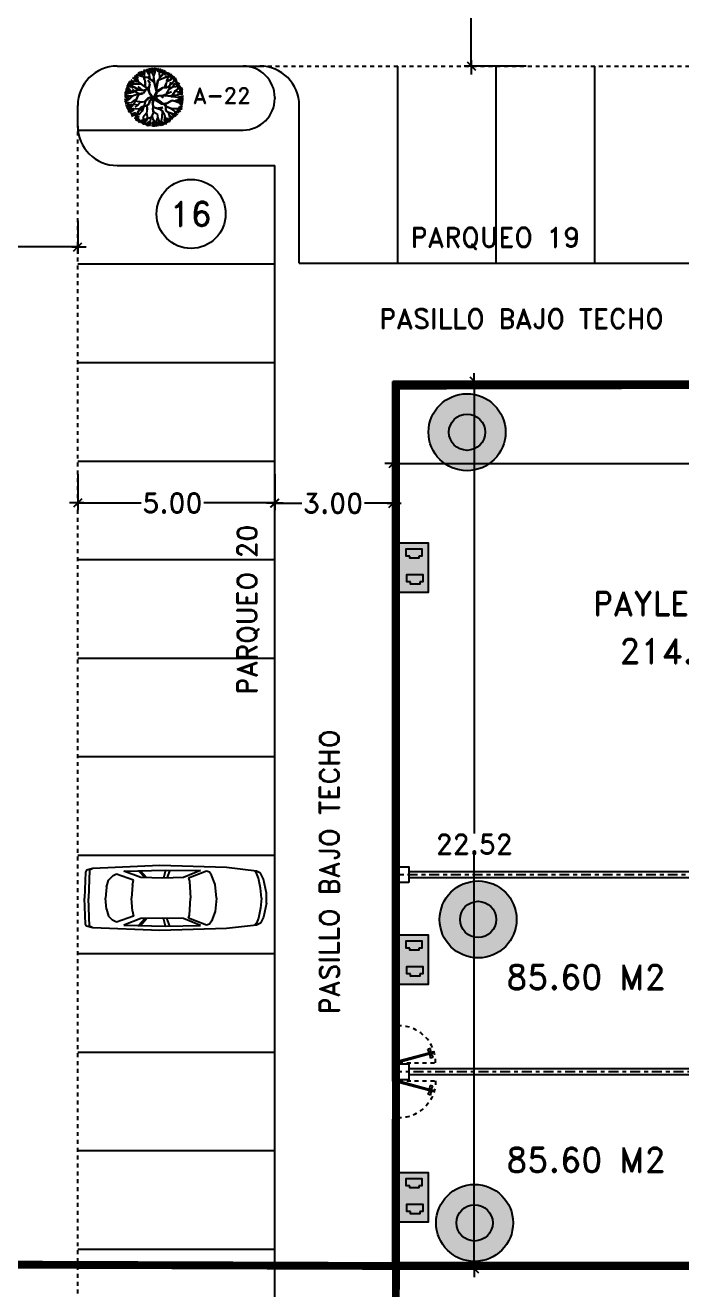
# Model space of a CAD drawing. Header units: millimetres. Extents: x 1590 to 1932, y -48 to 167.
# Drawn here: x 1713.57 to 1730.23, y 25.54 to 57.62 of the extents above; entities that cross this region are included whole.
import ezdxf
from ezdxf.enums import TextEntityAlignment as Align

# ---------------------------------------------------------------- set-up
doc = ezdxf.new("R2010")
doc.units = ezdxf.units.MM
doc.header["$LTSCALE"] = 0.1
doc.header["$MEASUREMENT"] = 0
doc.header["$PDMODE"] = 35
doc.header["$PDSIZE"] = 0.75
for name, pattern in [('CENTERX2', [4, 2.5, -0.5, 0.5, -0.5]), ('DASHED', [0.75, 0.5, -0.25]), ('HIDDEN2', [0.1875, 0.125, -0.0625])]:
    doc.linetypes.add(name, pattern=pattern)
doc.layers.get('0').update_dxf_attribs({"linetype": 'CONTINUOUS'})
doc.layers.get('DEFPOINTS').update_dxf_attribs({"linetype": 'CONTINUOUS'})
for name, color, linetype in [('C-PRKG-CARS', 1, 'CONTINUOUS'), ('CABLEADO', 172, 'CONTINUOUS'), ('CableadoSWACCESO', 26, 'CONTINUOUS'), ('CALLES', 3, 'CONTINUOUS'), ('CAMARAS', 253, 'CONTINUOUS'), ('Eth2Salidas', 5, 'CONTINUOUS'), ('L-SITE-TREE', 6, 'CONTINUOUS'), ('PARED', 4, 'CONTINUOUS'), ('PAREDES', 3, 'CONTINUOUS'), ('TEXT', 3, 'CONTINUOUS')]:
    doc.layers.add(name, color=color, linetype=linetype)
doc.styles.add('ROMAND', font='romand.shx')
doc.dimstyles.new('URBA', dxfattribs={"dimtxt": 20, "dimasz": 0.5, "dimexe": 1.25, "dimexo": 0.63, "dimgap": 0.63, "dimtad": 0, "dimtih": 1, "dimtoh": 1, "dimzin": 1, "dimdsep": 46, "dimtxsty": 'ROMAND', "dimcen": 2.5, "dimclrd": 1, "dimclre": 1, "dimclrt": 3, "dimadec": 0, "dimazin": 0, "dimtfac": 1, "dimtmove": 0, "dimatfit": 3, "dimfxl": 1, "dimtvp": 1, "dimtolj": 1, "dimtzin": 1, "dimarcsym": 0})

# ---------------------------------------------------------------- blocks, each defined once
blk = doc.blocks.new('UTP1$0$DIMBLOCK')
at = {"color": 1}
blk.add_line((-7.5, 0), (10.5, 0), dxfattribs=at)
at = {"color": 4}
blk.add_line((-5.25, -5.25), (5.25, 5.25), dxfattribs=at)
blk = doc.blocks.new('*D38')
at = {"color": 1, "linetype": 'Continuous', "lineweight": -2, "transparency": 16777216}
for p, q in [((1726.289, 62.587), (1724.711, 62.587)), ((1724.891, 62.567), (1724.891, 59.857)), ((1724.891, 56.607), (1724.891, 59.317)), ((1726.289, 56.587), (1724.711, 56.587))]:
    blk.add_line(p, q, dxfattribs=at)
at = {"layer": 'DEFPOINTS', "color": 0, "linetype": 'Continuous', "transparency": 16777216}
for p in [(1726.351, 62.587), (1724.891, 56.587), (1726.351, 56.587)]:
    blk.add_point(p, dxfattribs=at)
at = {"color": 1, "linetype": 'Continuous', "lineweight": -2, "transparency": 16777216, "xscale": 0.02, "yscale": 0.02, "zscale": 0.02}
for p, rotation in [((1724.891, 62.587), 90), ((1724.891, 56.587), 270)]:
    blk.add_blockref('UTP1$0$DIMBLOCK', p, dxfattribs=dict(at, rotation=rotation))
at = {"color": 3, "linetype": 'Continuous', "transparency": 16777216, "insert": (1724.891, 59.587), "char_height": 0.5, "attachment_point": 5, "style": 'ROMAND'}
blk.add_mtext('\\A1;6.00', dxfattribs=at)
blk = doc.blocks.new('*D127')
at = {"layer": 'CALLES', "color": 1, "linetype": 'Continuous', "transparency": 16777216}
for p, q in [((1708.906, 52.66), (1708.906, 51.819)), ((1714.906, 52.66), (1714.906, 51.819)), ((1708.926, 51.999), (1711.083, 51.999)), ((1714.886, 51.999), (1712.647, 51.999))]:
    blk.add_line(p, q, dxfattribs=at)
at = {"layer": 'DEFPOINTS', "color": 0, "linetype": 'Continuous', "transparency": 16777216}
for p in [(1708.906, 52.723), (1714.906, 52.723), (1714.906, 51.999)]:
    blk.add_point(p, dxfattribs=at)
at = {"layer": 'CALLES', "color": 1, "linetype": 'Continuous', "transparency": 16777216, "xscale": 0.02, "yscale": 0.02, "zscale": 0.02, "rotation": 180}
blk.add_blockref('UTP1$0$DIMBLOCK', (1708.906, 51.999), dxfattribs=at)
at = {"layer": 'CALLES', "color": 1, "linetype": 'Continuous', "transparency": 16777216, "xscale": 0.02, "yscale": 0.02, "zscale": 0.02}
blk.add_blockref('UTP1$0$DIMBLOCK', (1714.906, 51.999), dxfattribs=at)
at = {"layer": 'CALLES', "color": 3, "linetype": 'Continuous', "transparency": 16777216, "insert": (1711.865, 51.999), "char_height": 0.5, "attachment_point": 5, "style": 'ROMAND'}
blk.add_mtext('\\A1;6.00', dxfattribs=at)
blk = doc.blocks.new('*D278')
at = {"layer": 'CALLES', "color": 1, "linetype": 'Continuous', "lineweight": -2, "transparency": 16777216}
for p, q in [((1714.906, 46.234), (1714.906, 45.321)), ((1719.906, 46.234), (1719.906, 45.321)), ((1714.926, 45.501), (1716.514, 45.501)), ((1719.886, 45.501), (1718.102, 45.501))]:
    blk.add_line(p, q, dxfattribs=at)
at = {"layer": 'DEFPOINTS', "color": 0, "linetype": 'Continuous', "transparency": 16777216}
for p in [(1714.906, 46.297), (1719.906, 46.297), (1719.906, 45.501)]:
    blk.add_point(p, dxfattribs=at)
at = {"layer": 'CALLES', "color": 1, "linetype": 'Continuous', "lineweight": -2, "transparency": 16777216, "xscale": 0.02, "yscale": 0.02, "zscale": 0.02, "rotation": 180}
blk.add_blockref('UTP1$0$DIMBLOCK', (1714.906, 45.501), dxfattribs=at)
at = {"layer": 'CALLES', "color": 1, "linetype": 'Continuous', "lineweight": -2, "transparency": 16777216, "xscale": 0.02, "yscale": 0.02, "zscale": 0.02}
blk.add_blockref('UTP1$0$DIMBLOCK', (1719.906, 45.501), dxfattribs=at)
at = {"layer": 'CALLES', "color": 3, "linetype": 'Continuous', "transparency": 16777216, "insert": (1717.308, 45.501), "char_height": 0.5, "attachment_point": 5, "style": 'ROMAND'}
blk.add_mtext('\\A1;5.00', dxfattribs=at)
blk = doc.blocks.new('*D279')
at = {"layer": 'CALLES', "color": 1, "linetype": 'Continuous', "transparency": 16777216}
for p, q in [((1708.906, 52.66), (1708.906, 51.819)), ((1714.906, 52.66), (1714.906, 51.819)), ((1708.926, 51.999), (1711.083, 51.999)), ((1714.886, 51.999), (1712.647, 51.999))]:
    blk.add_line(p, q, dxfattribs=at)
at = {"layer": 'DEFPOINTS', "color": 0, "linetype": 'Continuous', "transparency": 16777216}
for p in [(1708.906, 52.723), (1714.906, 52.723), (1714.906, 51.999)]:
    blk.add_point(p, dxfattribs=at)
at = {"layer": 'CALLES', "color": 1, "linetype": 'Continuous', "transparency": 16777216, "xscale": 0.02, "yscale": 0.02, "zscale": 0.02, "rotation": 180}
blk.add_blockref('UTP1$0$DIMBLOCK', (1708.906, 51.999), dxfattribs=at)
at = {"layer": 'CALLES', "color": 1, "linetype": 'Continuous', "transparency": 16777216, "xscale": 0.02, "yscale": 0.02, "zscale": 0.02}
blk.add_blockref('UTP1$0$DIMBLOCK', (1714.906, 51.999), dxfattribs=at)
at = {"layer": 'CALLES', "color": 3, "linetype": 'Continuous', "transparency": 16777216, "insert": (1711.865, 51.999), "char_height": 0.5, "attachment_point": 5, "style": 'ROMAND'}
blk.add_mtext('\\A1;6.00', dxfattribs=at)
blk = doc.blocks.new('02PCAR02')
at = {"color": 0, "linetype": 'ByBlock'}
for p, q in [((-181, 26), (-182, 0)), ((-180, 28), (-181, 26)), ((-173.7, 29.6), (-180, 28)), ((-177, 28), (-178, -0.5)), ((-173.7, 29.6), (-177, 28)), ((-106.5, 32.5), (-173.7, 29.6)), ((-142.5, 27), (-101, 28)), ((-125.5, 20.5), (-142.5, 27)), ((-127.8, 27.3), (-121.5, 20.5)), ((-125.8, 27.4), (-120, 20.5)), ((-40, 30.5), (-106.5, 32.5)), ((-100.9, 28), (-103, 20)), ((-101, 28), (-66, 27.5)), ((-96.7, 27.9), (-99.5, 20)), ((-66, 27.5), (-83, 20.5)), ((-60, 27), (-78, 20)), ((-57, 26), (-60, 27)), ((-55, 23), (-57, 26)), ((-10, 27), (-40, 30.5)), ((-10, 25), (-12.2, 27.2)), ((-6, 25), (-10, 27)), ((-160, 11), (-158, 18)), ((-158, 18), (-154, 22)), ((-150, 24), (-154, 22)), ((-133, 18), (-150, 24)), ((-134, 13), (-135, 0)), ((-134, 13), (-133, 18)), ((-103.5, 20), (-125.5, 20.5)), ((-83, 20.5), (-103.5, 20)), ((-78, 20), (-77, 17)), ((-77, 17), (-76, 0)), ((-51.5, 13.5), (-55, 23)), ((-50, 0), (-51.5, 13.5)), ((-8, 20), (-10, 25)), ((-6, 10), (-8, 20)), ((-3, 19), (-6, 25)), ((0, 5), (-3, 19)), ((-181, -26), (-182, 0)), ((-160, 11), (-161, 0)), ((-160, -11), (-161, 0)), ((-134, -13), (-135, 0)), ((-77, -17), (-76, 0)), ((-50, 0), (-51.5, -13.5)), ((-5, 0), (-6, 10)), ((-5, 0), (-6, -10)), ((0, -5), (0, 5)), ((-177, -28), (-178, -0.5)), ((-160, -11), (-158, -18)), ((-6, -10), (-8, -20)), ((0, -5), (-3, -19)), ((-158, -18), (-154, -22)), ((-150, -24), (-154, -22)), ((-133, -18), (-150, -24)), ((-125.5, -20.5), (-142.5, -27)), ((-134, -13), (-133, -18)), ((-127.8, -27.3), (-121.5, -20.5)), ((-125.8, -27.4), (-120, -20.5)), ((-103.5, -20), (-125.5, -20.5)), ((-83, -20.5), (-103.5, -20)), ((-100.9, -28), (-103, -20)), ((-96.7, -27.9), (-99.5, -20)), ((-66, -27.5), (-83, -20.5)), ((-78, -20), (-77, -17)), ((-60, -27), (-78, -20)), ((-55, -23), (-57, -26)), ((-51.5, -13.5), (-55, -23)), ((-10, -25), (-12.2, -27.2)), ((-8, -20), (-10, -25)), ((-6, -25), (-10, -27)), ((-3, -19), (-6, -25)), ((-180, -28), (-181, -26)), ((-173.7, -29.6), (-180, -28)), ((-173.7, -29.6), (-177, -28)), ((-106.5, -32.5), (-173.7, -29.6)), ((-142.5, -27), (-101, -28)), ((-40, -30.5), (-106.5, -32.5)), ((-101, -28), (-66, -27.5)), ((-57, -26), (-60, -27)), ((-10, -27), (-40, -30.5))]:
    blk.add_line(p, q, dxfattribs=at)
blk = doc.blocks.new('*D277')
at = {"color": 1, "linetype": 'Continuous', "lineweight": -2, "transparency": 16777216}
for p, q in [((1726.289, 62.587), (1724.711, 62.587)), ((1724.891, 62.567), (1724.891, 59.857)), ((1724.891, 56.607), (1724.891, 59.317)), ((1726.289, 56.587), (1724.711, 56.587))]:
    blk.add_line(p, q, dxfattribs=at)
at = {"layer": 'DEFPOINTS', "color": 0, "linetype": 'Continuous', "transparency": 16777216}
for p in [(1726.351, 62.587), (1724.891, 56.587), (1726.351, 56.587)]:
    blk.add_point(p, dxfattribs=at)
at = {"color": 1, "linetype": 'Continuous', "lineweight": -2, "transparency": 16777216, "xscale": 0.02, "yscale": 0.02, "zscale": 0.02}
for p, rotation in [((1724.891, 62.587), 90), ((1724.891, 56.587), 270)]:
    blk.add_blockref('UTP1$0$DIMBLOCK', p, dxfattribs=dict(at, rotation=rotation))
at = {"color": 3, "linetype": 'Continuous', "transparency": 16777216, "insert": (1724.891, 59.587), "char_height": 0.5, "attachment_point": 5, "style": 'ROMAND'}
blk.add_mtext('\\A1;6.00', dxfattribs=at)
blk = doc.blocks.new('02PTRX04')
at = {"color": 0, "linetype": 'ByBlock'}
for p, q in [((-0.217, 0.371), (-0.252, 0.436)), ((-0.205, 0.365), (-0.246, 0.44)), ((-0.225, 0.446), (-0.195, 0.375)), ((-0.205, 0.448), (-0.167, 0.398)), ((-0.184, 0.464), (-0.164, 0.441)), ((-0.162, 0.406), (-0.175, 0.431)), ((-0.158, 0.427), (-0.164, 0.474)), ((-0.144, 0.474), (-0.096, 0.398)), ((-0.08, 0.384), (-0.128, 0.483)), ((-0.099, 0.486), (-0.083, 0.431)), ((-0.08, 0.451), (-0.087, 0.493)), ((-0.08, 0.493), (-0.076, 0.453)), ((-0.078, 0.39), (-0.08, 0.451)), ((-0.078, 0.373), (-0.072, 0.496)), ((-0.039, 0.423), (-0.063, 0.493)), ((-0.037, 0.425), (-0.028, 0.5)), ((-0.01, 0.421), (0.017, 0.499)), ((-0.01, 0.497), (-0.01, 0.421)), ((-0.005, 0.36), (0.036, 0.5)), ((0.05, 0.489), (0.06, 0.433)), ((0.09, 0.421), (0.061, 0.498)), ((0.091, 0.454), (0.111, 0.489)), ((0.091, 0.486), (0.091, 0.454)), ((0.092, 0.423), (0.124, 0.481)), ((0.144, 0.471), (0.109, 0.413)), ((0.144, 0.401), (0.162, 0.464)), ((0.147, 0.386), (0.182, 0.461)), ((0.172, 0.408), (0.194, 0.448)), ((0.172, 0.385), (0.217, 0.436)), ((0.222, 0.383), (0.232, 0.428)), ((-0.359, 0.196), (-0.457, 0.216)), ((-0.361, 0.206), (-0.447, 0.236)), ((-0.351, 0.223), (-0.435, 0.259)), ((-0.351, 0.225), (-0.426, 0.262)), ((-0.336, 0.225), (-0.42, 0.27)), ((-0.328, 0.231), (-0.392, 0.297)), ((-0.278, 0.285), (-0.369, 0.335)), ((-0.308, 0.264), (-0.351, 0.287)), ((-0.216, 0.223), (-0.351, 0.223)), ((-0.338, 0.35), (-0.278, 0.285)), ((-0.286, 0.32), (-0.332, 0.369)), ((-0.313, 0.381), (-0.278, 0.325)), ((-0.217, 0.356), (-0.31, 0.386)), ((-0.269, 0.264), (-0.308, 0.264)), ((-0.265, 0.266), (-0.286, 0.32)), ((-0.283, 0.406), (-0.242, 0.381)), ((-0.216, 0.36), (-0.269, 0.427)), ((-0.211, 0.225), (-0.265, 0.266)), ((-0.261, 0.427), (-0.217, 0.371)), ((-0.168, 0.337), (-0.216, 0.36)), ((-0.13, 0.171), (-0.216, 0.223)), ((-0.106, 0.146), (-0.207, 0.214)), ((-0.168, 0.341), (-0.205, 0.365)), ((-0.173, 0.321), (-0.158, 0.427)), ((-0.173, 0.321), (-0.155, 0.266)), ((-0.155, 0.283), (-0.173, 0.321)), ((-0.13, 0.339), (-0.168, 0.341)), ((-0.097, 0.332), (-0.168, 0.337)), ((-0.155, 0.266), (-0.158, 0.193)), ((-0.149, 0.188), (-0.155, 0.283)), ((-0.087, 0.337), (-0.13, 0.339)), ((-0.072, 0.238), (-0.102, 0.291)), ((-0.003, 0.257), (-0.097, 0.332)), ((-0.093, 0.152), (-0.074, 0.236)), ((-0.087, 0.337), (-0.078, 0.39)), ((-0.084, 0.15), (-0.072, 0.238)), ((-0.08, 0.343), (-0.078, 0.328)), ((-0.069, 0.317), (-0.078, 0.373)), ((0.004, 0.259), (-0.069, 0.317)), ((-0.007, 0.36), (-0.037, 0.425)), ((-0.011, 0.272), (-0.005, 0.358)), ((0.002, 0.264), (-0.007, 0.36)), ((0.038, 0.098), (-0.003, 0.257)), ((0.034, 0.161), (0.004, 0.259)), ((0.031, 0.176), (0.068, 0.296)), ((0.038, 0.163), (0.051, 0.214)), ((0.044, 0.156), (0.072, 0.304)), ((0.072, 0.304), (0.094, 0.335)), ((0.075, 0.298), (0.122, 0.313)), ((0.081, 0.311), (0.124, 0.315)), ((0.094, 0.335), (0.09, 0.421)), ((0.094, 0.347), (0.147, 0.388)), ((0.096, 0.335), (0.147, 0.386)), ((0.122, 0.313), (0.193, 0.345)), ((0.178, 0.176), (0.203, 0.234)), ((0.193, 0.345), (0.3, 0.395)), ((0.195, 0.347), (0.199, 0.375)), ((0.199, 0.203), (0.214, 0.272)), ((0.212, 0.277), (0.233, 0.337)), ((0.214, 0.272), (0.287, 0.306)), ((0.218, 0.285), (0.285, 0.304)), ((0.233, 0.337), (0.25, 0.36)), ((0.24, 0.184), (0.3, 0.229)), ((0.25, 0.36), (0.259, 0.418)), ((0.253, 0.143), (0.279, 0.262)), ((0.258, 0.35), (0.308, 0.378)), ((0.273, 0.315), (0.323, 0.365)), ((0.287, 0.306), (0.341, 0.362)), ((0.3, 0.229), (0.341, 0.3)), ((0.306, 0.328), (0.345, 0.356)), ((0.306, 0.324), (0.35, 0.347)), ((0.317, 0.18), (0.354, 0.244)), ((0.321, 0.3), (0.361, 0.335)), ((0.341, 0.3), (0.375, 0.326)), ((0.341, 0.274), (0.384, 0.31)), ((0.351, 0.267), (0.386, 0.292)), ((0.361, 0.249), (0.396, 0.274)), ((0.366, 0.206), (0.401, 0.262)), ((0.369, 0.186), (0.42, 0.255)), ((0.369, 0.186), (0.431, 0.242)), ((0.381, 0.181), (0.434, 0.216)), ((-0.505, 0.027), (-0.381, 0.023)), ((-0.392, 0.072), (-0.503, 0.057)), ((-0.374, 0.023), (-0.503, 0.034)), ((-0.426, 0.085), (-0.501, 0.077)), ((-0.392, 0.017), (-0.498, -0.001)), ((-0.497, 0.085), (-0.454, 0.087)), ((-0.396, 0.081), (-0.495, 0.098)), ((-0.399, 0.1), (-0.487, 0.13)), ((-0.4, 0.118), (-0.48, 0.154)), ((-0.404, 0.176), (-0.472, 0.183)), ((-0.409, 0.13), (-0.47, 0.168)), ((-0.411, 0.182), (-0.462, 0.203)), ((-0.368, 0.023), (-0.422, -0.033)), ((-0.351, 0.182), (-0.411, 0.182)), ((-0.359, 0.087), (-0.4, 0.118)), ((-0.361, 0.087), (-0.396, 0.081)), ((-0.353, 0.18), (-0.385, 0.156)), ((-0.265, 0.06), (-0.368, 0.023)), ((-0.26, 0.06), (-0.366, 0.128)), ((-0.295, 0.126), (-0.361, 0.087)), ((-0.269, 0.135), (-0.351, 0.182)), ((-0.286, 0.133), (-0.351, 0.18)), ((-0.275, 0.053), (-0.31, -0.039)), ((-0.265, 0.051), (-0.306, -0.037)), ((-0.301, 0.09), (-0.252, 0.064)), ((-0.215, 0.118), (-0.295, 0.126)), ((-0.22, 0.124), (-0.286, 0.133)), ((-0.2, 0.124), (-0.271, 0.186)), ((-0.205, 0.12), (-0.269, 0.135)), ((-0.183, 0.075), (-0.265, 0.06)), ((-0.263, 0.053), (-0.187, 0.07)), ((-0.16, 0.12), (-0.209, 0.12)), ((-0.143, 0.128), (-0.205, 0.12)), ((-0.138, 0.128), (-0.183, 0.075)), ((-0.151, 0.126), (-0.183, 0.075)), ((-0.113, 0.146), (-0.143, 0.128)), ((-0.11, 0.137), (-0.138, 0.128)), ((-0.087, 0.143), (-0.13, 0.171)), ((-0.046, 0.01), (-0.112, -0.016)), ((-0.11, 0.137), (-0.084, 0.077)), ((-0.039, 0.002), (-0.11, -0.018)), ((-0.095, 0.122), (-0.106, 0.146)), ((-0.078, 0.068), (-0.093, 0.141)), ((-0.074, 0.075), (-0.087, 0.143)), ((-0.037, 0.004), (-0.08, 0.064)), ((-0.042, 0.019), (-0.078, 0.068)), ((-0.008, 0.002), (-0.076, -0.059)), ((-0.039, 0.027), (-0.074, 0.075)), ((-0.074, -0.05), (-0.031, 0.008)), ((-0.02, 0.004), (-0.074, -0.05)), ((-0.005, 0.001), (-0.042, 0.019)), ((-0.005, 0.001), (-0.039, 0.027)), ((-0.008, 0.002), (-0.033, -0.104)), ((-0.008, 0.002), (0.038, 0.098)), ((-0.008, 0.002), (0.046, 0.092)), ((-0.008, 0.002), (0.006, -0.035)), ((0.008, 0.014), (0.004, 0.001)), ((0.004, 0.001), (0.012, -0.033)), ((0.012, -0.033), (0.016, 0.001)), ((0.016, 0.027), (0.051, 0.085)), ((0.016, 0.001), (0.016, 0.027)), ((0.017, 0.008), (0.06, 0.036)), ((0.019, -0.001), (0.051, 0.025)), ((0.027, -0.009), (0.077, 0.032)), ((0.044, 0.152), (0.034, 0.161)), ((0.046, 0.092), (0.036, 0.15)), ((0.051, 0.092), (0.044, 0.152)), ((0.051, 0.115), (0.147, 0.171)), ((0.051, 0.025), (0.081, 0.036)), ((0.055, 0.102), (0.132, 0.154)), ((0.057, 0.092), (0.152, 0.167)), ((0.077, 0.032), (0.098, 0.032)), ((0.081, 0.036), (0.148, 0.036)), ((0.098, 0.032), (0.152, -0.007)), ((0.111, 0.025), (0.156, 0.034)), ((0.141, 0.036), (0.208, 0.062)), ((0.147, 0.171), (0.191, 0.176)), ((0.148, 0.036), (0.191, 0.027)), ((0.152, 0.167), (0.208, 0.171)), ((0.165, 0.036), (0.21, 0.062)), ((0.191, 0.176), (0.199, 0.203)), ((0.191, 0.027), (0.296, 0.036)), ((0.208, 0.171), (0.24, 0.184)), ((0.208, 0.062), (0.255, 0.141)), ((0.214, 0.062), (0.294, 0.103)), ((0.227, 0.027), (0.272, 0.025)), ((0.255, 0.141), (0.315, 0.18)), ((0.257, 0.156), (0.317, 0.182)), ((0.262, 0.032), (0.294, 0.015)), ((0.294, 0.015), (0.358, 0.01)), ((0.296, 0.036), (0.347, 0.105)), ((0.302, 0.038), (0.382, 0.047)), ((0.313, 0.042), (0.352, 0.109)), ((0.315, 0.18), (0.369, 0.186)), ((0.347, 0.105), (0.423, 0.158)), ((0.352, 0.105), (0.485, 0.09)), ((0.358, 0.01), (0.491, -0.013)), ((0.382, 0.047), (0.412, 0.045)), ((0.384, 0.012), (0.49, 0.002)), ((0.386, 0.143), (0.439, 0.201)), ((0.386, 0.055), (0.482, 0.06)), ((0.401, 0.093), (0.482, 0.072)), ((0.409, 0.019), (0.495, 0.029)), ((0.422, 0.128), (0.482, 0.151)), ((0.422, 0.125), (0.485, 0.125)), ((0.422, 0.108), (0.485, 0.11)), ((0.423, 0.158), (0.47, 0.161)), ((0.427, 0.163), (0.457, 0.183)), ((-0.417, -0.014), (-0.505, -0.041)), ((-0.422, -0.033), (-0.501, -0.072)), ((-0.429, -0.102), (-0.495, -0.11)), ((-0.404, -0.095), (-0.488, -0.082)), ((-0.449, -0.134), (-0.486, -0.142)), ((-0.428, -0.134), (-0.482, -0.149)), ((-0.381, -0.14), (-0.467, -0.178)), ((-0.37, -0.142), (-0.462, -0.198)), ((-0.385, -0.129), (-0.46, -0.132)), ((-0.384, -0.165), (-0.445, -0.211)), ((-0.349, -0.192), (-0.445, -0.222)), ((-0.434, -0.243), (-0.355, -0.196)), ((-0.327, -0.121), (-0.428, -0.134)), ((-0.346, -0.211), (-0.419, -0.258)), ((-0.353, -0.059), (-0.404, -0.095)), ((-0.303, -0.041), (-0.37, -0.142)), ((-0.306, -0.037), (-0.353, -0.059)), ((-0.263, -0.198), (-0.349, -0.192)), ((-0.202, -0.08), (-0.329, -0.065)), ((-0.28, -0.129), (-0.327, -0.121)), ((-0.278, -0.132), (-0.327, -0.164)), ((-0.239, -0.084), (-0.28, -0.129)), ((-0.222, -0.166), (-0.263, -0.198)), ((-0.258, -0.2), (-0.222, -0.175)), ((-0.222, -0.175), (-0.243, -0.218)), ((-0.16, -0.076), (-0.239, -0.084)), ((-0.213, -0.168), (-0.237, -0.218)), ((-0.157, -0.14), (-0.222, -0.166)), ((-0.153, -0.145), (-0.213, -0.168)), ((-0.155, -0.078), (-0.207, -0.23)), ((-0.112, -0.016), (-0.17, -0.076)), ((-0.11, -0.018), (-0.16, -0.076)), ((-0.123, -0.136), (-0.157, -0.14)), ((-0.127, -0.149), (-0.153, -0.145)), ((-0.151, -0.076), (-0.099, -0.016)), ((-0.121, -0.2), (-0.132, -0.263)), ((-0.127, -0.136), (-0.121, -0.2)), ((-0.089, -0.104), (-0.123, -0.134)), ((-0.099, -0.117), (-0.123, -0.136)), ((-0.121, -0.209), (-0.119, -0.138)), ((-0.084, -0.108), (-0.099, -0.117)), ((-0.078, -0.048), (-0.089, -0.104)), ((-0.076, -0.059), (-0.084, -0.108)), ((-0.02, -0.013), (-0.035, -0.099)), ((-0.033, -0.104), (-0.02, -0.157)), ((-0.024, -0.16), (-0.028, -0.192)), ((-0.028, -0.192), (-0.018, -0.252)), ((-0.018, -0.166), (-0.026, -0.19)), ((-0.026, -0.19), (-0.011, -0.243)), ((-0.005, -0.035), (-0.024, -0.102)), ((-0.024, -0.102), (-0.016, -0.153)), ((-0.02, -0.157), (0.006, -0.172)), ((-0.016, -0.153), (0.015, -0.168)), ((0.006, -0.035), (0.122, -0.108)), ((0.006, -0.172), (0.088, -0.196)), ((0.015, -0.168), (0.077, -0.188)), ((0.021, -0.005), (0.146, -0.102)), ((0.021, -0.016), (0.117, -0.089)), ((0.023, -0.037), (0.021, -0.016)), ((0.115, -0.097), (0.023, -0.037)), ((0.117, -0.089), (0.034, -0.035)), ((0.143, -0.172), (0.064, -0.183)), ((0.088, -0.188), (0.133, -0.224)), ((0.088, -0.196), (0.131, -0.23)), ((0.09, -0.188), (0.143, -0.172)), ((0.146, -0.102), (0.115, -0.097)), ((0.122, -0.108), (0.163, -0.11)), ((0.152, -0.102), (0.173, -0.102)), ((0.163, -0.11), (0.191, -0.145)), ((0.173, -0.102), (0.218, -0.091)), ((0.184, -0.114), (0.199, -0.145)), ((0.186, -0.114), (0.229, -0.093)), ((0.189, -0.147), (0.193, -0.218)), ((0.191, -0.145), (0.287, -0.188)), ((0.201, -0.218), (0.195, -0.149)), ((0.199, -0.145), (0.285, -0.181)), ((0.218, -0.091), (0.3, -0.044)), ((0.229, -0.093), (0.298, -0.05)), ((0.281, -0.19), (0.35, -0.237)), ((0.285, -0.181), (0.39, -0.194)), ((0.287, -0.188), (0.397, -0.185)), ((0.298, -0.05), (0.356, -0.061)), ((0.3, -0.044), (0.35, -0.054)), ((0.35, -0.054), (0.459, -0.044)), ((0.356, -0.061), (0.444, -0.097)), ((0.438, -0.104), (0.358, -0.065)), ((0.453, -0.035), (0.362, -0.052)), ((0.39, -0.194), (0.424, -0.248)), ((0.391, -0.062), (0.485, -0.064)), ((0.397, -0.185), (0.47, -0.162)), ((0.401, -0.001), (0.49, -0.029)), ((0.404, -0.195), (0.444, -0.236)), ((0.409, -0.17), (0.477, -0.137)), ((0.414, -0.077), (0.49, -0.079)), ((0.417, -0.19), (0.47, -0.19)), ((0.427, -0.112), (0.472, -0.125)), ((0.476, -0.114), (0.438, -0.104)), ((0.48, -0.108), (0.44, -0.099)), ((0.444, -0.097), (0.485, -0.099)), ((0.493, -0.039), (0.453, -0.035)), ((0.459, -0.044), (0.491, -0.054)), ((0.493, -0.046), (0.468, -0.042)), ((-0.402, -0.218), (-0.445, -0.226)), ((-0.439, -0.235), (-0.402, -0.218)), ((-0.311, -0.261), (-0.399, -0.284)), ((-0.306, -0.269), (-0.389, -0.304)), ((-0.303, -0.282), (-0.385, -0.321)), ((-0.313, -0.304), (-0.328, -0.365)), ((-0.288, -0.261), (-0.314, -0.387)), ((-0.269, -0.23), (-0.31, -0.396)), ((-0.273, -0.228), (-0.303, -0.282)), ((-0.265, -0.316), (-0.288, -0.405)), ((-0.237, -0.218), (-0.273, -0.228)), ((-0.255, -0.354), (-0.273, -0.41)), ((-0.226, -0.394), (-0.271, -0.422)), ((-0.207, -0.23), (-0.265, -0.297)), ((-0.207, -0.397), (-0.24, -0.43)), ((-0.067, -0.344), (-0.226, -0.394)), ((-0.205, -0.4), (-0.22, -0.438)), ((-0.215, -0.39), (-0.054, -0.332)), ((-0.196, -0.426), (-0.211, -0.448)), ((-0.189, -0.332), (-0.196, -0.426)), ((-0.132, -0.263), (-0.189, -0.332)), ((-0.177, -0.39), (-0.182, -0.461)), ((-0.137, -0.377), (-0.169, -0.458)), ((-0.088, -0.408), (-0.154, -0.463)), ((-0.071, -0.409), (-0.138, -0.482)), ((-0.121, -0.321), (-0.132, -0.4)), ((-0.129, -0.258), (-0.121, -0.321)), ((-0.123, -0.48), (-0.082, -0.426)), ((-0.071, -0.411), (-0.114, -0.484)), ((-0.056, -0.415), (-0.088, -0.486)), ((-0.065, -0.344), (-0.071, -0.409)), ((-0.031, -0.306), (-0.065, -0.344)), ((-0.02, -0.405), (-0.043, -0.493)), ((-0.013, -0.248), (-0.033, -0.301)), ((-0.033, -0.301), (-0.028, -0.355)), ((-0.028, -0.355), (0, -0.4)), ((0, -0.4), (-0.013, -0.45)), ((-0.011, -0.243), (0.051, -0.274)), ((0.002, -0.4), (0.045, -0.491)), ((0.053, -0.346), (0.03, -0.398)), ((0.032, -0.402), (0.03, -0.493)), ((0.06, -0.344), (0.032, -0.402)), ((0.043, -0.41), (0.063, -0.486)), ((0.051, -0.274), (0.06, -0.344)), ((0.055, -0.327), (0.053, -0.346)), ((0.06, -0.344), (0.079, -0.394)), ((0.066, -0.403), (0.098, -0.481)), ((0.079, -0.394), (0.161, -0.463)), ((0.126, -0.338), (0.103, -0.448)), ((0.131, -0.23), (0.126, -0.338)), ((0.129, -0.405), (0.172, -0.453)), ((0.135, -0.226), (0.176, -0.291)), ((0.171, -0.299), (0.176, -0.366)), ((0.182, -0.458), (0.173, -0.37)), ((0.176, -0.291), (0.182, -0.355)), ((0.176, -0.366), (0.191, -0.456)), ((0.18, -0.355), (0.197, -0.456)), ((0.182, -0.355), (0.27, -0.407)), ((0.193, -0.218), (0.234, -0.25)), ((0.199, -0.347), (0.28, -0.387)), ((0.202, -0.382), (0.222, -0.433)), ((0.205, -0.382), (0.24, -0.412)), ((0.234, -0.25), (0.257, -0.325)), ((0.24, -0.256), (0.326, -0.28)), ((0.244, -0.25), (0.33, -0.278)), ((0.252, -0.334), (0.288, -0.375)), ((0.257, -0.325), (0.311, -0.366)), ((0.265, -0.312), (0.321, -0.349)), ((0.305, -0.281), (0.338, -0.332)), ((0.33, -0.278), (0.36, -0.323)), ((0.348, -0.249), (0.371, -0.309)), ((0.35, -0.237), (0.393, -0.293)), ((0.366, -0.231), (0.419, -0.253)), ((-0.013, -0.45), (-0.007, -0.495)), ((0.005, -0.445), (0.01, -0.491)), ((0.103, -0.448), (0.118, -0.48)), ((0.121, -0.445), (0.139, -0.478))]:
    blk.add_line(p, q, dxfattribs=at)
blk = doc.blocks.new('P-GIRO-D')
at = {"color": 2}
for p, q in [((-0.31, 0.963), (-0.389, 0.952)), ((-0.281, 1.048), (-0.31, 1.041)), ((-0.31, 1.041), (-0.069, 0.142)), ((-0.31, 0.963), (-0.297, 0.915)), ((-0.281, 1.048), (-0.04, 0.15)), ((-0.239, 0.971), (-0.259, 0.966)), ((-0.242, 0.981), (-0.167, 1.011)), ((-0.242, 0.981), (-0.229, 0.933)), ((-0.167, 1.011), (-0.149, 0.944)), ((-0.389, 0.952), (-0.371, 0.884)), ((-0.297, 0.915), (-0.371, 0.884)), ((-0.288, 0.958), (-0.307, 0.953)), ((-0.28, 0.929), (-0.299, 0.924)), ((-0.232, 0.942), (-0.251, 0.937)), ((-0.229, 0.933), (-0.149, 0.944)), ((-1, 0.15), (-0.97, 0.15)), ((-0.96, 0), (-1, 0)), ((-0.97, 0.15), (-0.97, 0.1)), ((-0.97, 0.1), (-0.96, 0.1)), ((-0.96, 0.1), (-0.96, 0)), ((-0.04, 0.15), (-0.069, 0.142)), ((-0.04, 0.1), (-0.04, 0)), ((-0.03, 0.1), (-0.04, 0.1)), ((-0.04, 0), (0, 0)), ((-0.03, 0.15), (-0.03, 0.1)), ((0, 0.15), (-0.03, 0.15))]:
    blk.add_line(p, q, dxfattribs=at)
at = {"color": 1, "linetype": 'HIDDEN2'}
blk.add_line((-0.03, 0.15), (-0.03, 1.08), dxfattribs=at)
blk.add_arc((-0.04, 0.15), 0.93, 89.3839, 180, dxfattribs=at)
blk = doc.blocks.new('*D303')
at = {"color": 1, "linetype": 'Continuous', "transparency": 16777216}
for p, q in [((1722.906, 47.591), (1722.906, 46.32)), ((1740.028, 47.591), (1740.028, 46.32)), ((1722.926, 46.5), (1730.928, 46.5)), ((1740.008, 46.5), (1732.921, 46.5))]:
    blk.add_line(p, q, dxfattribs=at)
at = {"layer": 'DEFPOINTS', "color": 0, "linetype": 'Continuous', "transparency": 16777216}
for p in [(1722.906, 47.654), (1740.028, 47.654), (1722.906, 46.5)]:
    blk.add_point(p, dxfattribs=at)
at = {"color": 1, "linetype": 'Continuous', "transparency": 16777216, "xscale": 0.02, "yscale": 0.02, "zscale": 0.02, "rotation": 180}
blk.add_blockref('UTP1$0$DIMBLOCK', (1722.906, 46.5), dxfattribs=at)
at = {"color": 1, "linetype": 'Continuous', "transparency": 16777216, "xscale": 0.02, "yscale": 0.02, "zscale": 0.02}
blk.add_blockref('UTP1$0$DIMBLOCK', (1740.028, 46.5), dxfattribs=at)
at = {"color": 3, "linetype": 'Continuous', "transparency": 16777216, "insert": (1731.924, 46.5), "char_height": 0.5, "attachment_point": 5, "style": 'ROMAND'}
blk.add_mtext('\\A1;17.12', dxfattribs=at)
blk = doc.blocks.new('*D310')
at = {"color": 1, "linetype": 'Continuous', "transparency": 16777216}
for p, q in [((1723.243, 48.587), (1725.149, 48.587)), ((1724.969, 48.567), (1724.969, 37.112)), ((1724.969, 26.085), (1724.969, 36.572)), ((1722.968, 26.065), (1725.149, 26.065))]:
    blk.add_line(p, q, dxfattribs=at)
at = {"layer": 'DEFPOINTS', "color": 0, "linetype": 'Continuous', "transparency": 16777216}
for p in [(1723.181, 48.587), (1722.906, 26.065), (1724.969, 26.065)]:
    blk.add_point(p, dxfattribs=at)
at = {"color": 1, "linetype": 'Continuous', "transparency": 16777216, "xscale": 0.02, "yscale": 0.02, "zscale": 0.02}
for p, rotation in [((1724.969, 48.587), 90), ((1724.969, 26.065), 270)]:
    blk.add_blockref('UTP1$0$DIMBLOCK', p, dxfattribs=dict(at, rotation=rotation))
at = {"color": 3, "linetype": 'Continuous', "transparency": 16777216, "insert": (1724.969, 36.842), "char_height": 0.5, "attachment_point": 5, "style": 'ROMAND'}
blk.add_mtext('\\A1;22.52', dxfattribs=at)
blk = doc.blocks.new('*D313')
at = {"color": 1, "linetype": 'Continuous', "transparency": 16777216}
for p, q in [((1719.906, 46.234), (1719.906, 45.315)), ((1722.906, 46.234), (1722.906, 45.315)), ((1719.926, 45.495), (1720.592, 45.495)), ((1722.886, 45.495), (1722.18, 45.495))]:
    blk.add_line(p, q, dxfattribs=at)
at = {"layer": 'DEFPOINTS', "color": 0, "linetype": 'Continuous', "transparency": 16777216}
for p in [(1719.906, 46.297), (1722.906, 46.297), (1722.906, 45.495)]:
    blk.add_point(p, dxfattribs=at)
at = {"color": 1, "linetype": 'Continuous', "transparency": 16777216, "xscale": 0.02, "yscale": 0.02, "zscale": 0.02, "rotation": 180}
blk.add_blockref('UTP1$0$DIMBLOCK', (1719.906, 45.495), dxfattribs=at)
at = {"color": 1, "linetype": 'Continuous', "transparency": 16777216, "xscale": 0.02, "yscale": 0.02, "zscale": 0.02}
blk.add_blockref('UTP1$0$DIMBLOCK', (1722.906, 45.495), dxfattribs=at)
at = {"color": 3, "linetype": 'Continuous', "transparency": 16777216, "insert": (1721.386, 45.495), "char_height": 0.5, "attachment_point": 5, "style": 'ROMAND'}
blk.add_mtext('\\A1;3.00', dxfattribs=at)
blk = doc.blocks.new('dosSALIDAS')
at = {"layer": 'Eth2Salidas', "linetype": 'Continuous'}
h = blk.add_hatch(color=0, dxfattribs=at)
h.dxf.hatch_style = 1
h.paths.add_polyline_path([(0.325, 0), (0, 0), (0, -0.55), (0.325, -0.55)])
h.paths.add_polyline_path([(0.12, -0.171), (0.12, -0.146), (0.079, -0.146), (0.079, -0.065), (0.255, -0.065), (0.255, -0.146), (0.222, -0.146), (0.222, -0.171)], flags=16)
h.paths.add_polyline_path([(0.264, -0.351), (0.264, -0.431), (0.23, -0.431), (0.23, -0.456), (0.128, -0.456), (0.128, -0.431), (0.087, -0.431), (0.087, -0.351)], flags=16)
h = blk.add_hatch(color=256, dxfattribs=at)
h.dxf.hatch_style = 1
h.paths.add_polyline_path([(0.222, -0.171), (0.222, -0.146), (0.255, -0.146), (0.255, -0.065), (0.079, -0.065), (0.079, -0.146), (0.12, -0.146), (0.12, -0.171)])
h = blk.add_hatch(color=256, dxfattribs=at)
h.dxf.hatch_style = 1
h.paths.add_polyline_path([(0.23, -0.456), (0.23, -0.431), (0.264, -0.431), (0.264, -0.351), (0.087, -0.351), (0.087, -0.431), (0.128, -0.431), (0.128, -0.456)])
at = {"layer": 'Eth2Salidas', "color": 18, "linetype": 'Continuous', "true_color": 0x000000}
blk.add_lwpolyline([(0, 0), (0.325, 0), (0.325, -0.55), (0, -0.55)], close=True, dxfattribs=at)
for points in [[(0.12, -0.146), (0.079, -0.146), (0.079, -0.065), (0.255, -0.065), (0.255, -0.146), (0.222, -0.146)], [(0.222, -0.146), (0.222, -0.171), (0.12, -0.171), (0.12, -0.146)], [(0.128, -0.431), (0.087, -0.431), (0.087, -0.351), (0.264, -0.351), (0.264, -0.431), (0.23, -0.431)], [(0.23, -0.431), (0.23, -0.456), (0.128, -0.456), (0.128, -0.431)]]:
    blk.add_lwpolyline(points, dxfattribs=at)
blk = doc.blocks.new('cams')
at = {"layer": 'CAMARAS', "linetype": 'Continuous', "true_color": 0xffffff}
h = blk.add_hatch(color=7, dxfattribs=at)
h.dxf.hatch_style = 1
h.paths.add_polyline_path([(-0.977, 0, 1), (0.977, 0, 1)])
h.paths.add_polyline_path([(0.46, 0, -1), (-0.46, 0, -1)], flags=16)
at = {"layer": 'CAMARAS', "linetype": 'Continuous', "true_color": 0x939598}
h = blk.add_hatch(color=252, dxfattribs=at)
h.dxf.hatch_style = 1
h.paths.add_polyline_path([(-0.46, 0, 1), (0.46, 0, 1)])
at = {"layer": 'CAMARAS', "color": 0, "linetype": 'Continuous'}
for radius in [0.977, 0.977, 0.977, 0.46]:
    blk.add_circle((0, 0), radius, dxfattribs=at)

msp = doc.modelspace()

# ---------------------------------------------------------------- linework, layer by layer
at = {"color": 2, "linetype": 'Continuous'}
for p, q in [((1723.0279, 51.5869), (1723.0279, 56.5869)), ((1725.5279, 51.5869), (1725.5279, 56.5869)), ((1728.0279, 51.5869), (1728.0279, 56.5869)), ((1714.9055, 51.5654), (1719.9055, 51.5654)), ((1714.9055, 49.0654), (1719.9055, 49.0654)), ((1714.9055, 46.5654), (1719.9055, 46.5654)), ((1714.9055, 44.0654), (1719.9055, 44.0654)), ((1714.9055, 41.5654), (1719.9055, 41.5654)), ((1714.9055, 39.0654), (1719.9055, 39.0654)), ((1714.9055, 36.5654), (1719.9055, 36.5654)), ((1714.9055, 34.0654), (1719.9055, 34.0654)), ((1714.9055, 34.0654), (1719.9055, 34.0654)), ((1714.9055, 31.5654), (1719.9055, 31.5654)), ((1714.9055, 29.0654), (1719.9055, 29.0654)), ((1714.9055, 26.5654), (1719.9055, 26.5654))]:
    msp.add_line(p, q, dxfattribs=at)
at = {"color": 1, "linetype": 'Continuous'}
for p, q in [((1722.9055, 31.2654), (1722.9055, 32.2654)), ((1722.9055, 30.8654), (1722.9055, 29.8654))]:
    msp.add_line(p, q, dxfattribs=at)
at = {"color": 2, "linetype": 'Continuous'}
msp.add_circle((1717.7814, 52.8362), 0.8758, dxfattribs=at)
at = {"layer": 'CABLEADO', "linetype": 'Continuous', "const_width": 0.2}
for points in [[(1740.1033, 48.5105), (1722.9845, 48.4779), (1722.9815, 26.1373)], [(1706.5582, 7.7255), (1706.5594, 8.1117), (1709.6014, 8.1117), (1709.6014, 7.7987), (1722.9239, 7.7886), (1722.9815, 26.1373)]]:
    msp.add_lwpolyline(points, dxfattribs=at)
at = {"layer": 'CableadoSWACCESO', "linetype": 'Continuous', "const_width": 0.2}
msp.add_lwpolyline([(1741.3117, 26.2154), (1741.3117, 26.1404), (1722.9815, 26.1373), (1703.2742, 26.2063), (1703.2742, 36.5226), (1703.3106, 55.7283), (1691.2236, 55.7511)], dxfattribs=at)
at = {"layer": 'CALLES', "color": 6, "linetype": 'Continuous'}
for points in [[(1723.3055, 35.8654), (1722.9055, 35.8654), (1722.9055, 36.2654), (1723.3055, 36.2654)], [(1723.3055, 30.8654), (1722.9055, 30.8654), (1722.9055, 31.2654), (1723.3055, 31.2654)]]:
    msp.add_lwpolyline(points, close=True, dxfattribs=at)
at = {"layer": 'PARED', "color": 3}
for p, q in [((1715.9055, 56.5869), (1719.5279, 56.5869)), ((1714.9055, 55.0654), (1714.9055, 55.5869)), ((1720.5279, 51.5869), (1720.5279, 55.5869)), ((1715.9055, 54.0654), (1719.9055, 54.0654)), ((1719.9055, 14.0654), (1719.9055, 54.0654)), ((1720.5279, 51.5869), (1732.4055, 51.5869)), ((1719.9055, 14.0654), (1719.9055, 48.3261))]:
    msp.add_line(p, q, dxfattribs=at)
at = {"layer": 'PARED', "color": 2}
for p, q in [((1719.9055, 55.7869), (1719.9055, 55.7654)), ((1714.9105, 54.9654), (1719.1055, 54.9654))]:
    msp.add_line(p, q, dxfattribs=at)
at = {"layer": 'PARED', "color": 4}
for p, q in [((1722.9055, 43.2261), (1722.9055, 48.5869)), ((1730.4667, 48.5869), (1722.9055, 48.5869)), ((1723.0555, 43.2261), (1723.0555, 48.4369)), ((1730.4667, 48.4369), (1723.0555, 48.4369)), ((1722.9055, 36.2654), (1722.9055, 43.2261)), ((1723.0555, 36.2654), (1723.0555, 43.2261)), ((1722.9055, 32.2654), (1722.9055, 35.9904)), ((1740.0279, 36.1404), (1723.3055, 36.1404)), ((1740.0279, 35.9904), (1723.3055, 35.9904)), ((1723.0555, 32.2654), (1723.0555, 35.8654)), ((1723.0555, 32.2654), (1722.9055, 32.2654)), ((1722.9055, 30.9904), (1722.9055, 31.1404)), ((1739.7779, 31.1404), (1723.3055, 31.1404)), ((1739.7779, 30.9904), (1723.3055, 30.9904)), ((1722.9055, 26.0654), (1722.9055, 29.8654)), ((1723.0555, 29.8654), (1722.9055, 29.8654)), ((1723.0555, 26.2154), (1723.0555, 29.8654)), ((1740.0279, 26.0654), (1722.9055, 26.0654)), ((1740.0279, 26.2154), (1723.0555, 26.2154))]:
    msp.add_line(p, q, dxfattribs=at)
at = {"layer": 'PARED', "color": 8, "linetype": 'CENTERX2'}
for p, q in [((1740.0279, 36.0654), (1722.9055, 36.0654)), ((1740.1779, 31.0654), (1722.9055, 31.0654)), ((1723.1805, 26.1404), (1740.0279, 26.1404))]:
    msp.add_line(p, q, dxfattribs=at)
at = {"layer": 'PARED', "color": 3}
for centre, start, end in [((1715.9055, 55.5869), 90, 180), ((1719.5279, 55.5869), 360, 90), ((1715.9055, 55.0654), 180, 270)]:
    msp.add_arc(centre, 1, start, end, dxfattribs=at)
at = {"layer": 'PARED', "color": 2}
for centre, start, end in [((1719.1055, 55.7869), 0, 90), ((1719.1055, 55.7654), 270, 360)]:
    msp.add_arc(centre, 0.8, start, end, dxfattribs=at)
at = {"layer": 'PAREDES', "color": 2, "linetype": 'DASHED'}
for p, q in [((1719.5279, 56.5869), (1733.0279, 56.5869)), ((1714.9055, 33.8261), (1714.9055, 55.0654)), ((1714.9055, 13.0378), (1714.9055, 33.8261))]:
    msp.add_line(p, q, dxfattribs=at)

# ---------------------------------------------------------------- block references
at = {"layer": 'C-PRKG-CARS', "xscale": 0.02539999999999054, "yscale": 0.02539999999999054, "zscale": 0.02539999999999054}
msp.add_blockref('02PCAR02', (1719.6971, 35.4734), dxfattribs=at)
at = {"layer": 'CAMARAS', "color": 0, "linetype": 'Continuous'}
for p in [(1724.7852, 47.296), (1725.0667, 34.9317), (1724.977, 27.2312)]:
    msp.add_blockref('cams', p, dxfattribs=at)
at = {"layer": 'Eth2Salidas', "color": 0, "linetype": 'Continuous', "xscale": 2.294213201718801, "yscale": 2.294213201718801, "zscale": 2.294213201718801}
for p in [(1723.0555, 44.4885), (1723.0555, 34.5408), (1723.0555, 28.5104)]:
    msp.add_blockref('dosSALIDAS', p, dxfattribs=at)
at = {"layer": 'L-SITE-TREE', "color": 1, "xscale": 1.5, "yscale": 1.5, "zscale": 1.5}
msp.add_blockref('02PTRX04', (1716.8472, 55.7908), dxfattribs=at)
at = {"layer": 'PARED', "rotation": 270}
msp.add_blockref('P-GIRO-D', (1722.9055, 31.2654), dxfattribs=at)
at = {"layer": 'PARED', "xscale": -1, "rotation": 270}
msp.add_blockref('P-GIRO-D', (1722.9055, 30.8654), dxfattribs=at)

# ---------------------------------------------------------------- texts
at = {"layer": 'TEXT', "color": 2, "style": 'ROMAND'}
for s, height, p in [('A-22', 0.4, (1717.8358, 55.6387)), ('16', 0.625, (1717.2362, 52.522))]:
    msp.add_text(s, height=height, dxfattribs=at).set_placement(p)
at = {"layer": 'TEXT', "style": 'ROMAND'}
for s, height, p in [('PARQUEO 19', 0.5, (1723.3515, 51.9932)), ('214.34 M2', 0.625, (1728.6485, 41.4305)), ('85.60 M2', 0.625, (1725.7811, 33.157)), ('85.60 M2', 0.625, (1725.7811, 28.517))]:
    msp.add_text(s, height=height, dxfattribs=at).set_placement(p)
at = {"layer": 'TEXT', "color": 2, "style": 'ROMAND'}
msp.add_text('PASILLO BAJO TECHO', height=0.5, dxfattribs=at).set_placement((1726.1686, 49.9269), align=Align.CENTER)
at = {"layer": 'TEXT', "style": 'ROMAND'}
msp.add_text('PARQUEO 20', height=0.5, rotation=90, dxfattribs=at).set_placement((1719.4536, 40.6433))
at = {"layer": 'TEXT', "color": 3, "style": 'ROMAND'}
msp.add_text('PAYLESS SHOES', height=0.6, dxfattribs=at).set_placement((1727.9813, 42.6466))
at = {"layer": 'TEXT', "color": 2, "style": 'ROMAND'}
msp.add_text('PASILLO BAJO TECHO', height=0.5, rotation=90, dxfattribs=at).set_placement((1721.5425, 36.1392), align=Align.CENTER)

# ---------------------------------------------------------------- dimensions: what is measured, and where the dimension line sits
at = {"color": 3, "linetype": 'Continuous'}
for picture in ['*D38', '*D277']:
    dim = msp.add_linear_dim(base=(1724.8913, 56.5869), p1=(1726.3513, 62.5869), p2=(1726.3513, 56.5869), angle=90, dimstyle='URBA', override={"dimtxt": 0.5, "dimasz": 0.02, "dimexe": 0.18, "dimexo": 0.0625, "dimgap": 0.02, "dimzin": 0, "dimblk1": 'UTP1$0$DIMBLOCK', "dimblk2": 'UTP1$0$DIMBLOCK', "dimsah": 1, "dimcen": 0.09, "dimtdec": 4, "dimtofl": 0, "dimtvp": 0, "dimtzin": 0}, dxfattribs=at)
    dim.commit()
    dim.dimension.update_dxf_attribs({"geometry": picture, "text_midpoint": (1724.8913, 59.5869)})
at = {"color": 7, "linetype": 'Continuous'}
dim = msp.add_linear_dim(base=(1724.9689, 26.0654), p1=(1723.1805, 48.5869), p2=(1722.9055, 26.0654), angle=90, dimstyle='URBA', override={"dimtxt": 0.5, "dimasz": 0.02, "dimexe": 0.18, "dimexo": 0.0625, "dimgap": 0.02, "dimzin": 0, "dimblk1": 'UTP1$0$DIMBLOCK', "dimblk2": 'UTP1$0$DIMBLOCK', "dimsah": 1, "dimcen": 0.09, "dimtdec": 4, "dimtofl": 0, "dimtvp": 0, "dimtzin": 0}, dxfattribs=at)
dim.commit()
dim.dimension.update_dxf_attribs({"geometry": '*D310', "text_midpoint": (1724.9689, 36.8423), "dimtype": 160})
for base, p1, p2, picture, middle in [((1722.9055, 46.5005), (1740.0279, 47.6537), (1722.9055, 47.6537), '*D303', (1731.9244, 46.5005)), ((1722.9055, 45.4947), (1719.9055, 46.2966), (1722.9055, 46.2966), '*D313', (1721.3861, 45.4947))]:
    dim = msp.add_linear_dim(base=base, p1=p1, p2=p2, dimstyle='URBA', override={"dimtxt": 0.5, "dimasz": 0.02, "dimexe": 0.18, "dimexo": 0.0625, "dimgap": 0.02, "dimzin": 0, "dimblk1": 'UTP1$0$DIMBLOCK', "dimblk2": 'UTP1$0$DIMBLOCK', "dimsah": 1, "dimcen": 0.09, "dimtdec": 4, "dimtofl": 0, "dimtvp": 0, "dimtzin": 0}, dxfattribs=at)
    dim.commit()
    dim.dimension.update_dxf_attribs({"geometry": picture, "text_midpoint": middle, "dimtype": 160})
at = {"layer": 'CALLES', "color": 2, "linetype": 'Continuous'}
for picture in ['*D127', '*D279']:
    dim = msp.add_linear_dim(base=(1714.9055, 51.9994), p1=(1708.9055, 52.7225), p2=(1714.9055, 52.7225), dimstyle='URBA', override={"dimtxt": 0.5, "dimasz": 0.02, "dimexe": 0.18, "dimexo": 0.0625, "dimgap": 0.02, "dimzin": 0, "dimblk1": 'UTP1$0$DIMBLOCK', "dimblk2": 'UTP1$0$DIMBLOCK', "dimsah": 1, "dimcen": 0.09, "dimtdec": 4, "dimtofl": 0, "dimtvp": 0, "dimtzin": 0}, dxfattribs=at)
    dim.commit()
    dim.dimension.update_dxf_attribs({"geometry": picture, "text_midpoint": (1711.8652, 51.9994), "dimtype": 160})
at = {"layer": 'CALLES', "color": 4, "linetype": 'Continuous'}
dim = msp.add_linear_dim(base=(1719.9055, 45.5014), p1=(1714.9055, 46.2966), p2=(1719.9055, 46.2966), angle=180, dimstyle='URBA', override={"dimtxt": 0.5, "dimasz": 0.02, "dimexe": 0.18, "dimexo": 0.0625, "dimgap": 0.02, "dimzin": 0, "dimblk1": 'UTP1$0$DIMBLOCK', "dimblk2": 'UTP1$0$DIMBLOCK', "dimsah": 1, "dimcen": 0.09, "dimtdec": 4, "dimtofl": 0, "dimtvp": 0, "dimtzin": 0}, dxfattribs=at)
dim.commit()
dim.dimension.update_dxf_attribs({"geometry": '*D278', "text_midpoint": (1717.3081, 45.5014), "dimtype": 160})

doc.saveas('drawing.dxf')
